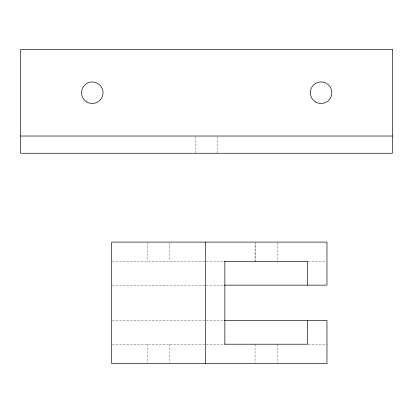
<?xml version="1.0" encoding="UTF-8"?>
<svg xmlns="http://www.w3.org/2000/svg" width="413" height="413" viewBox="0 0 413 413"><rect width="100%" height="100%" fill="white"/><g stroke="black" fill="none" stroke-linecap="round" stroke-linejoin="round"><path stroke-width="0.31" stroke-dasharray="2.06 1.55" d="M112.331 261.408L224.858 261.408M308.274 261.408L326.322 261.408M112.331 285.151L223.836 285.151M112.331 320.447L223.836 320.447M112.331 344.205L224.218 344.205M308.274 344.205L326.967 344.205M277.453 242.741L277.391 261.408M277.453 344.205L277.453 362.872M255.064 344.205L255.064 362.872M217.692 136.667L217.692 153.254M195.308 136.667L195.308 153.254M169.805 242.741L169.805 261.408M169.81 344.205L169.81 362.872M147.431 242.741L147.431 261.408M147.42 344.205L147.42 362.872M255.12 261.408L255.12 242.741L255.064 261.408"/><path stroke-width="0.62" d="M20.65 136.027L392.35 136.027M224.481 261.408L307.654 261.408L307.654 285.151M224.481 285.151L326.967 285.151L326.967 242.095L111.686 242.095L111.686 363.512L326.967 363.512L326.967 320.447L224.481 320.447M224.481 344.205L307.654 344.205L307.654 320.447M224.858 261.408L224.858 344.205M205.55 242.095L205.55 363.512M392.35 49.488L20.65 49.488L20.65 153.254L392.35 153.254L392.35 49.488M315.702 102.037A10.764 10.764 0 0 0 331.851 92.713A10.764 10.764 0 0 0 315.702 83.39A10.764 10.764 0 0 0 315.702 102.037M86.9 102.037A10.764 10.764 0 0 0 103.043 92.713A10.764 10.764 0 0 0 86.9 83.39A10.764 10.764 0 0 0 86.9 102.037"/></g></svg>
